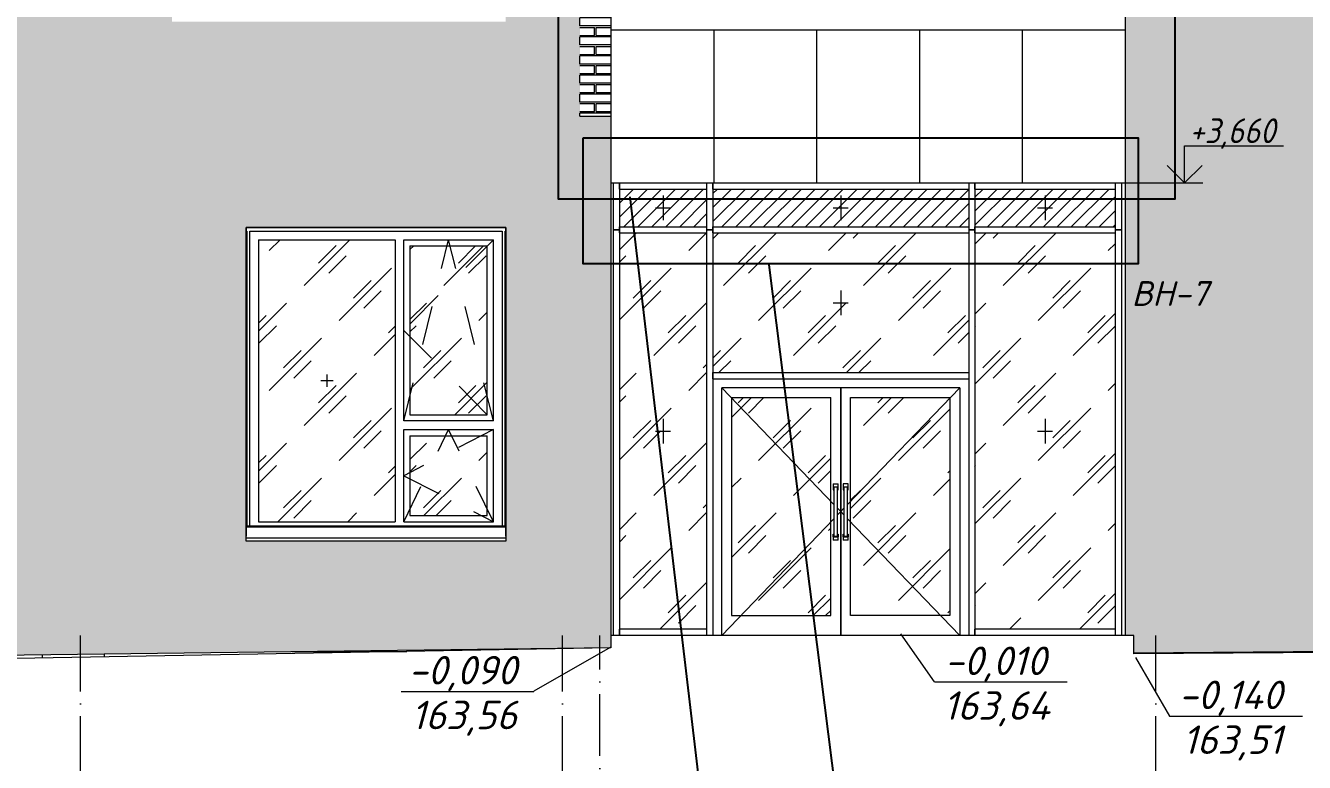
# Model space of a CAD drawing. Header units: millimetres. Extents: x 3914 to 319671, y -18248 to 19136.
# Drawn here: x 119409 to 129755, y -1027 to 4932 of the extents above; entities that cross this region are included whole.
import ezdxf

# ---------------------------------------------------------------- set-up
doc = ezdxf.new("R2010")
doc.units = ezdxf.units.MM
for name, pattern in [('50_200_ШТРИХ_1Т_ш5_п1_п1_', [700, 500, -100, 0, -100]), ('Штрих', [635, 317.5, -317.5]), ('Штриховая', [600, 400, -200])]:
    doc.linetypes.add(name, pattern=pattern)
for name, color, linetype, lineweight in [('A-ANNO-NOTE', 7, 'Continuous', 9), ('A-DETL-2', 7, 'Continuous', 5), ('A-DETL-THIN', 7, 'Continuous', 9), ('A-DOOR-1', 7, 'Continuous', 5), ('A-FLOR', 7, 'Continuous', 9), ('A-GENM', 7, 'Continuous', 9), ('A-GLAZ', 7, 'Continuous', 9), ('A-GLAZ-1', 7, 'Continuous', 5), ('A-GLAZ-2', 7, 'Штрих', 5), ('A-GLAZ-3', 7, 'Штриховая', 5), ('A-GLAZ-CURT', 7, 'Continuous', 9), ('A-GLAZ-CURT-1', 7, 'Continuous', 5), ('A-GLAZ-CWMG', 7, 'Continuous', 9), ('A-WALL', 7, 'Continuous', 5), ('A-WALL-IDEN', 7, 'Continuous', 9), ('A-WALL-PATT', 7, 'Continuous', 5), ('G-ANNO-DIMS', 7, 'Continuous', 9), ('G-ANNO-DIMS-1', 7, 'Continuous', 20), ('I-WALL', 7, 'Continuous', 5), ('S-COLS', 7, 'Continuous', 9), ('Оси-1', 7, '50_200_ШТРИХ_1Т_ш5_п1_п1_', 9)]:
    doc.layers.add(name, color=color, linetype=linetype, lineweight=lineweight)
doc.styles.add('ISOCPEUR_I_1', font='isocpeui.ttf', dxfattribs={"height": 230})
doc.styles.add('ISOCPEUR_I_3', font='isocpeui.ttf', dxfattribs={"width": 0.9, "height": 200})
doc.styles.add('ISOCPEUR_I_4', font='isocpeui.ttf', dxfattribs={"height": 200})
pattern_1 = [(180, (124143.65, 4223.5), (-2e-14, -154), [125, -137]), (90, (124143.65, 4158.5), (-262, 2e-14), [65, -89]), (180, (124143.65, 4158.5), (-2e-14, -154), [125, -137]), (90, (124155.65, 4158.5), (-262, 2e-14), [65, -89]), (180, (124280.65, 4158.5), (-2e-14, -154), [125, -137]), (180, (124280.65, 4223.5), (-2e-14, -154), [125, -137]), (90, (124024.65, 4235.5), (-262, 2e-14), [65, -89]), (90, (124274.65, 4235.5), (-262, 2e-14), [65, -89]), (0, (124024.65, 4235.5), (0, -154), [250, -12]), (0, (124024.65, 4300.5), (0, -154), [250, -12])]
pattern_2 = [(45, (66990.3, 100), (-282.843, 282.843), [200, -600]), (45, (66790.3, 0), (-282.843, 282.843), [600, -200]), (45, (67190.3, -100), (-282.843, 282.843), [200, -600])]
pattern_3 = [(45, (67090.285, 0), (-56.56854, 56.56854), [])]

# ---------------------------------------------------------------- blocks, each defined once
blk = doc.blocks.new('PNS_Панель прямоугольная - Нр_Стекло - 42мм-39658712-АР2_ТР1_Фасад 1-___')
at = {"layer": 'A-GLAZ-CURT-1'}
h = blk.add_hatch(dxfattribs=at)
h.set_pattern_fill('FP_28', color=256, style=0, pattern_type=2)
h.set_pattern_definition(pattern_2)
h.paths.add_polyline_path([(89030, 50), (89030, 3255), (87895, 3255), (87895, 50), (87928, 50)], flags=0)
at = {"layer": 'A-GLAZ-3'}
for p, q in [((88463, 1752), (88463, 1553)), ((88403, 1652), (88523, 1652))]:
    blk.add_line(p, q, dxfattribs=at)
blk = doc.blocks.new('Прямоугольный импост - Рядовой 50х220-26752262-АР2_ТР1_Фасад 1-___')
at = {"layer": 'A-GLAZ-CWMG'}
for p, q in [((87895, 0), (87895, 50)), ((89030, 50), (87895, 50)), ((89030, 50), (89030, 0))]:
    blk.add_line(p, q, dxfattribs=at)
blk = doc.blocks.new('Прямоугольный импост - Рядовой 50х220-26751927-АР2_ТР1_Фасад 1-___')
at = {"layer": 'A-GLAZ-CWMG'}
for p, q in [((87845, 2100), (87845, 0)), ((87895, 2100), (87895, 0))]:
    blk.add_line(p, q, dxfattribs=at)
blk = doc.blocks.new('Дверь_Витражная_СКБ_2Ст - ДВН_ДАО E30_Второй вход ДОО_1800 в свету-26352293-АР2_ТР1_Фасад 1-___')
at = {"layer": 'A-DOOR-1'}
h = blk.add_hatch(dxfattribs=at)
h.set_pattern_fill('FP_28', color=256, style=0, pattern_type=2)
h.set_pattern_definition(pattern_2)
h.paths.add_polyline_path([(86395, 160), (86730, 160), (86730, 1923), (85927, 1923), (85927, 160)], flags=0)
h = blk.add_hatch(dxfattribs=at)
h.set_pattern_fill('FP_28', color=256, style=0, pattern_type=2)
h.set_pattern_definition(pattern_2)
h.paths.add_polyline_path([(86890, 160), (87693, 160), (87693, 1923), (86890, 1923), (86890, 712)], flags=0)
for p, q in [((85847, 0), (85847, 2003)), ((86810, 2003), (85847, 2003)), ((85847, 2003), (86755, 1059)), ((86810, 2003), (86810, 0)), ((87773, 2003), (86810, 2003)), ((86810, 0), (86810, 2003)), ((87773, 2003), (86865, 1059)), ((87773, 2003), (87773, 0)), ((85927, 1923), (85927, 160)), ((85927, 1923), (86730, 1923)), ((86730, 160), (86730, 1923)), ((86890, 160), (86890, 1923)), ((86890, 1923), (87693, 1923)), ((87693, 1923), (87693, 160)), ((86750, 1227), (86750, 1200)), ((86750, 1227), (86790, 1227)), ((86790, 1200), (86750, 1200)), ((86750, 1200), (86750, 1177)), ((86750, 1177), (86755, 1177)), ((86755, 1200), (86755, 800)), ((86785, 800), (86785, 1200)), ((86785, 1177), (86790, 1177)), ((86790, 1200), (86790, 1227)), ((86790, 1177), (86790, 1200)), ((86870, 1227), (86830, 1227)), ((86830, 1227), (86830, 1200)), ((86870, 1200), (86830, 1200)), ((86830, 1200), (86830, 1177)), ((86830, 1177), (86835, 1177)), ((86835, 1200), (86835, 800)), ((86865, 800), (86865, 1200)), ((86865, 1177), (86870, 1177)), ((86870, 1200), (86870, 1227)), ((86870, 1177), (86870, 1200)), ((86755, 944), (85847, 0)), ((86785, 1028), (86810, 1002)), ((86810, 1002), (86785, 976)), ((86835, 1028), (86810, 1002)), ((86810, 1002), (86835, 976)), ((86865, 944), (87773, 0)), ((86750, 798), (86750, 820)), ((86750, 820), (86755, 820)), ((86750, 797), (86750, 770)), ((86750, 797), (86790, 797)), ((86790, 770), (86750, 770)), ((86785, 800), (86755, 800)), ((86785, 820), (86790, 820)), ((86790, 820), (86790, 798)), ((86790, 770), (86790, 797)), ((86830, 798), (86830, 820)), ((86830, 820), (86835, 820)), ((86830, 797), (86870, 797)), ((86830, 797), (86830, 770)), ((86870, 770), (86830, 770)), ((86865, 800), (86835, 800)), ((86865, 820), (86870, 820)), ((86870, 820), (86870, 798)), ((86870, 770), (86870, 797)), ((85927, 160), (86730, 160)), ((87693, 160), (86890, 160))]:
    blk.add_line(p, q, dxfattribs=at)
blk = doc.blocks.new('Прямоугольный импост - Рядовой 50х220-26752263-АР2_ТР1_Фасад 1-___')
at = {"layer": 'A-GLAZ-CWMG'}
for p, q in [((85775, 2075), (85775, 2125)), ((85775, 2125), (87845, 2125)), ((85775, 2075), (87845, 2075)), ((87845, 2125), (87845, 2075))]:
    blk.add_line(p, q, dxfattribs=at)
blk = doc.blocks.new('Прямоугольный импост - Рядовой 50х220-39658709-АР2_ТР1_Фасад 1-___')
at = {"layer": 'A-GLAZ-CWMG'}
for p, q in [((85725, 3280), (85775, 3280)), ((85725, 3280), (85725, 2100)), ((85775, 3280), (85775, 2100))]:
    blk.add_line(p, q, dxfattribs=at)
blk = doc.blocks.new('Окно_СКБ_2Ст_БезПР - ОК-5__л__2100х2500_h_-33966399-АР2_ТР1_Фасад 1-___')
at = {"layer": 'A-GLAZ-1'}
h = blk.add_hatch(dxfattribs=at)
h.set_pattern_fill('FP_27', color=256, style=0, pattern_type=2)
h.set_pattern_definition(pattern_2)
h.paths.add_polyline_path([(82565, 920), (83205, 920), (83205, 3200), (82100, 3200), (82100, 920)], flags=0)
h = blk.add_hatch(dxfattribs=at)
h.set_pattern_fill('FP_27', color=256, style=0, pattern_type=2)
h.set_pattern_definition(pattern_2)
h.paths.add_polyline_path([(83950, 1785), (83950, 3150), (83325, 3150), (83325, 1785), (83331, 1785)], flags=0)
h = blk.add_hatch(dxfattribs=at)
h.set_pattern_fill('FP_27', color=256, style=0, pattern_type=2)
h.set_pattern_definition(pattern_2)
h.paths.add_polyline_path([(83950, 970), (83950, 1615), (83325, 1615), (83325, 970), (83331, 970)], flags=0)
for p, q in [((82000, 3300), (82000, 803)), ((84100, 3300), (82000, 3300)), ((82030, 885), (82030, 3270)), ((82030, 3270), (82100, 3270)), ((82100, 3270), (83205, 3270)), ((83205, 3270), (84070, 3270)), ((84070, 3270), (84070, 885)), ((84100, 803), (84100, 3300)), ((82100, 3200), (82100, 920)), ((82100, 3200), (83205, 3200)), ((83205, 3200), (83205, 920)), ((83275, 1735), (83275, 3200)), ((83275, 3200), (84000, 3200)), ((83325, 3150), (83325, 1785)), ((83325, 3150), (83950, 3150)), ((83950, 1785), (83950, 3150)), ((84000, 1735), (84000, 3200)), ((82653, 2110), (82653, 2010)), ((82703, 2060), (82603, 2060)), ((83325, 1785), (83950, 1785)), ((84000, 1735), (83275, 1735)), ((83275, 920), (83275, 1665)), ((83275, 1665), (84000, 1665)), ((84000, 920), (84000, 1665)), ((83325, 1615), (83325, 970)), ((83325, 1615), (83950, 1615)), ((83950, 970), (83950, 1615)), ((83325, 970), (83950, 970)), ((82100, 920), (83205, 920)), ((83275, 920), (84000, 920))]:
    blk.add_line(p, q, dxfattribs=at)
at = {"layer": 'A-GLAZ-2'}
for p, q in [((83275, 1735), (83638, 3200)), ((84000, 3200), (83275, 2467)), ((84000, 1735), (83638, 3200)), ((83275, 2467), (84000, 1735)), ((83275, 920), (83638, 1665)), ((84000, 1665), (83275, 1292)), ((84000, 920), (83638, 1665)), ((83275, 1292), (84000, 920))]:
    blk.add_line(p, q, dxfattribs=at)
blk = doc.blocks.new('парапет9 - парапет-22867712-АР2_ТР1_Фасад 1-___')
at = {"layer": 'A-GENM'}
for p, q in [((84950, 5050), (89110, 5050)), ((84950, 4896), (89110, 4896))]:
    blk.add_line(p, q, dxfattribs=at)
blk = doc.blocks.new('Прямоугольный импост - Рядовой 50х220-39658962-АР2_ТР1_Фасад 1-___')
at = {"layer": 'A-GLAZ-CWMG'}
for p, q in [((85020, 0), (85020, 50)), ((85725, 50), (85020, 50)), ((85725, 50), (85725, 0))]:
    blk.add_line(p, q, dxfattribs=at)
blk = doc.blocks.new('Прямоугольный импост - Рядовой 50х220-26752266-АР2_ТР1_Фасад 1-___')
at = {"layer": 'A-GLAZ-CWMG'}
for p, q in [((84970, 2100), (84970, 0)), ((85020, 2100), (85020, 0))]:
    blk.add_line(p, q, dxfattribs=at)
blk = doc.blocks.new('Прямоугольный импост - Рядовой 50х220-39658710-АР2_ТР1_Фасад 1-___')
at = {"layer": 'A-GLAZ-CWMG'}
for p, q in [((84970, 3280), (85020, 3280)), ((84970, 3280), (84970, 2100)), ((85020, 3280), (85020, 2100))]:
    blk.add_line(p, q, dxfattribs=at)
blk = doc.blocks.new('Фахверк_Влож_Уголок - Уголок_Фахверка-V120-АР2_ТР1_Фасад 1-___')
at = {"layer": 'A-GENM'}
for p, q in [((82000, 3270), (82006, 3270)), ((82006, 3270), (82006, 874))]:
    blk.add_line(p, q, dxfattribs=at)
blk = doc.blocks.new('Фахверк_Влож_Уголок - Уголок_Фахверка-V121-АР2_ТР1_Фасад 1-___')
at = {"layer": 'A-GENM'}
for p, q in [((84094, 3270), (84100, 3270)), ((84094, 874), (84094, 3270))]:
    blk.add_line(p, q, dxfattribs=at)
blk = doc.blocks.new('WNW_Отлив - Отлив_металлический-V205-АР2_ТР1_Фасад 1-___')
at = {"layer": 'A-GLAZ-1'}
for p, q in [((84094, 885), (82006, 885)), ((84094, 875), (82006, 875)), ((82000, 788), (82000, 803)), ((82000, 763), (82000, 788)), ((82000, 788), (84100, 788)), ((84100, 763), (82000, 763)), ((84100, 803), (84100, 788)), ((84100, 788), (84100, 763))]:
    blk.add_line(p, q, dxfattribs=at)
blk = doc.blocks.new('Прямоугольный импост - Рядовой 50х195-39656823-АР2_ТР1_Фасад 1-___')
at = {"layer": 'A-GLAZ-CWMG'}
for p, q in [((87895, 3610), (87895, 3660)), ((89030, 3660), (89030, 3610)), ((87895, 3610), (89030, 3610))]:
    blk.add_line(p, q, dxfattribs=at)
blk = doc.blocks.new('Прямоугольный импост - Рядовой 50х195-39658963-АР2_ТР1_Фасад 1-___')
at = {"layer": 'A-GLAZ-CWMG'}
for p, q in [((85020, 3610), (85020, 3660)), ((85725, 3660), (85725, 3610)), ((85020, 3610), (85725, 3610))]:
    blk.add_line(p, q, dxfattribs=at)
blk = doc.blocks.new('Прямоугольный импост - Рядовой 50х195-39656714-АР2_ТР1_Фасад 1-___')
at = {"layer": 'A-GLAZ-CWMG'}
for p, q in [((85775, 3610), (85775, 3660)), ((87845, 3660), (87845, 3610)), ((85775, 3610), (87845, 3610))]:
    blk.add_line(p, q, dxfattribs=at)
blk = doc.blocks.new('PNS_Панель прямоугольная - Нр_Стекло - 42мм-39658722-АР2_ТР1_Фасад 1-___')
at = {"layer": 'A-GLAZ-CURT-1'}
h = blk.add_hatch(dxfattribs=at)
h.set_pattern_fill('FP_28', color=256, style=0, pattern_type=2)
h.set_pattern_definition(pattern_2)
h.paths.add_polyline_path([(87845, 2125), (87845, 3255), (85775, 3255), (85775, 2125), (86395, 2125)], flags=0)
at = {"layer": 'A-GLAZ-3'}
for p, q in [((86750, 2690), (86870, 2690)), ((86810, 2790), (86810, 2590))]:
    blk.add_line(p, q, dxfattribs=at)
blk = doc.blocks.new('PNS_Панель прямоугольная - Нр_Стекло - 42мм-39658966-АР2_ТР1_Фасад 1-___')
at = {"layer": 'A-GLAZ-CURT-1'}
h = blk.add_hatch(dxfattribs=at)
h.set_pattern_fill('FP_28', color=256, style=0, pattern_type=2)
h.set_pattern_definition(pattern_2)
h.paths.add_polyline_path([(85020, 50), (85725, 50), (85725, 3255), (85020, 3255), (85020, 1494)], flags=0)
at = {"layer": 'A-GLAZ-3'}
for p, q in [((85372, 1752), (85372, 1553)), ((85312, 1652), (85432, 1652))]:
    blk.add_line(p, q, dxfattribs=at)
blk = doc.blocks.new('PNS_Панель прямоугольная - Нр_Стемалит - 42 мм-39685808-АР2_ТР1_Фасад 1-___')
at = {"layer": 'A-GLAZ-CURT-1'}
h = blk.add_hatch(dxfattribs=at)
h.set_pattern_fill('FP_106', color=256, style=0, pattern_type=2)
h.set_pattern_definition(pattern_3)
h.paths.add_polyline_path([(85725, 3305), (85725, 3610), (85020, 3610), (85020, 3305)], flags=0)
at = {"layer": 'A-GLAZ-3'}
for p, q in [((85372, 3557), (85372, 3358)), ((85312, 3457), (85432, 3457))]:
    blk.add_line(p, q, dxfattribs=at)
blk = doc.blocks.new('PNS_Панель прямоугольная - Нр_Стемалит - 42 мм-39685883-АР2_ТР1_Фасад 1-___')
at = {"layer": 'A-GLAZ-CURT-1'}
h = blk.add_hatch(dxfattribs=at)
h.set_pattern_fill('FP_106', color=256, style=0, pattern_type=2)
h.set_pattern_definition(pattern_3)
h.paths.add_polyline_path([(86395, 3305), (87845, 3305), (87845, 3610), (85775, 3610), (85775, 3305)], flags=0)
at = {"layer": 'A-GLAZ-3'}
for p, q in [((86810, 3557), (86810, 3358)), ((86750, 3457), (86870, 3457))]:
    blk.add_line(p, q, dxfattribs=at)
blk = doc.blocks.new('PNS_Панель прямоугольная - Нр_Стемалит - 42 мм-39685891-АР2_ТР1_Фасад 1-___')
at = {"layer": 'A-GLAZ-CURT-1'}
h = blk.add_hatch(dxfattribs=at)
h.set_pattern_fill('FP_106', color=256, style=0, pattern_type=2)
h.set_pattern_definition(pattern_3)
h.paths.add_polyline_path([(89030, 3305), (89030, 3610), (87895, 3610), (87895, 3305), (87928, 3305)], flags=0)
at = {"layer": 'A-GLAZ-3'}
for p, q in [((88463, 3557), (88463, 3358)), ((88403, 3457), (88523, 3457))]:
    blk.add_line(p, q, dxfattribs=at)
blk = doc.blocks.new('Прямоугольный импост - Рядовой 50х195-39658964-АР2_ТР1_Фасад 1-___')
at = {"layer": 'A-GLAZ-CWMG'}
for p, q in [((85020, 3255), (85020, 3305)), ((85020, 3305), (85725, 3305)), ((85020, 3255), (85725, 3255)), ((85725, 3305), (85725, 3255))]:
    blk.add_line(p, q, dxfattribs=at)
blk = doc.blocks.new('Прямоугольный импост - Рядовой 50х195-26615536-АР2_ТР1_Фасад 1-___')
at = {"layer": 'A-GLAZ-CWMG'}
for p, q in [((85775, 3255), (85775, 3305)), ((85775, 3305), (87845, 3305)), ((85775, 3255), (87845, 3255)), ((87845, 3305), (87845, 3255))]:
    blk.add_line(p, q, dxfattribs=at)
blk = doc.blocks.new('Прямоугольный импост - Рядовой 50х195-39658240-АР2_ТР1_Фасад 1-___')
at = {"layer": 'A-GLAZ-CWMG'}
for p, q in [((87895, 3255), (87895, 3305)), ((87895, 3305), (89030, 3305)), ((87895, 3255), (89030, 3255)), ((89030, 3305), (89030, 3255))]:
    blk.add_line(p, q, dxfattribs=at)
blk = doc.blocks.new('Прямоугольный импост - Рядовой 50х195-39685805-АР2_ТР1_Фасад 1-___')
at = {"layer": 'A-GLAZ-CWMG'}
for p, q in [((84970, 3660), (84970, 3280)), ((85020, 3660), (85020, 3280)), ((85020, 3280), (84970, 3280))]:
    blk.add_line(p, q, dxfattribs=at)
blk = doc.blocks.new('Высотные отметки - Стрелка_Верх-17668718-АР2_ТР1_Фасад 1-___')
at = {"layer": 'G-ANNO-DIMS'}
for p, q in [((-894, 12000), (-1694, 12000)), ((-894, 11700), (-894, 12000)), ((-743, 11700), (-1043, 11700))]:
    blk.add_line(p, q, dxfattribs=at)
at = {"layer": 'G-ANNO-DIMS-1'}
for q in [(-1036, 11841), (-753, 11841)]:
    blk.add_line((-894, 11700), q, dxfattribs=at)
blk = doc.blocks.new('ATP_Отметка аннатационная_Угол_ISO2_1 - ATP_Отметка аннатационная_Угол_ISO2_5-26601038-АР2_ТР1_Фасад 1-___')
at = {"layer": 'A-ANNO-NOTE'}
blk.add_line((-708, -837), (-1782, -837), dxfattribs=at)

msp = doc.modelspace()

# ---------------------------------------------------------------- hatches: boundary and pattern name
at = {"layer": 'A-WALL-PATT'}
h = msp.add_hatch(dxfattribs=at)
h.set_pattern_fill('FP_18', color=256, style=0, pattern_type=2)
h.set_pattern_definition(pattern_1)
h.paths.add_polyline_path([(115143.7, 4200), (123893.7, 4200), (123893.7, 8400), (115143.7, 8400), (115143.7, 7102.5), (115193.7, 7091), (115192.7, 7066), (115192.7, 7067), (115192.7, 7090.2), (115143.7, 7101.5), (115143.7, 4206)], flags=0)
h.paths.add_polyline_path([(123293.7, 4963), (120593.7, 4964), (120593.7, 7500), (123293.7, 7500), (123293.7, 4964)], flags=0)
h.paths.add_polyline_path([(117087.4, 4966), (116273.7, 4967), (116273.7, 7500), (117173.7, 7500), (117173.7, 4966)], flags=0)
h.paths.add_polyline_path([(118373.7, 4966), (118373.7, 7500), (119273.7, 7500), (119273.7, 4966), (118693.9, 4966)], flags=0)
h = msp.add_hatch(dxfattribs=at)
h.set_pattern_fill('FP_18', color=256, style=0, pattern_type=2)
h.set_pattern_definition(pattern_1)
h.paths.add_polyline_path([(124143.7, 4200), (124143.7, 8400), (123893.7, 8400), (123893.7, 4200), (124056.8, 4200)], flags=0)
h = msp.add_hatch(dxfattribs=at)
h.set_pattern_fill('FP_17', color=256, style=0, pattern_type=2)
h.set_pattern_definition([(180, (164523.65, 4271), (-2e-14, -154), [125, -137]), (90, (164523.65, 4206), (-262, 2e-14), [65, -89]), (180, (164523.65, 4206), (-2e-14, -154), [125, -137]), (90, (164535.65, 4206), (-262, 2e-14), [65, -89]), (180, (164660.65, 4206), (-2e-14, -154), [125, -137]), (180, (164660.65, 4271), (-2e-14, -154), [125, -137]), (90, (164404.65, 4283), (-262, 2e-14), [65, -89]), (90, (164654.65, 4283), (-262, 2e-14), [65, -89]), (0, (164404.65, 4283), (0, -154), [250, -12]), (0, (164404.65, 4348), (0, -154), [250, -12])])
h.paths.add_polyline_path([(128303.7, 4200), (164273.7, 4200), (164273.7, 8400), (128303.7, 8400), (128303.7, 4622.4)], flags=0)
h.paths.add_polyline_path([(152873.7, 4666), (152873.7, 4700), (151723.7, 4700), (151723.7, 4666), (149423.7, 4667), (149423.7, 7200), (153773.7, 7200), (153773.7, 4666), (153169.8, 4666)], flags=0)
h.paths.add_polyline_path([(148123.7, 4666), (147223.7, 4667), (147223.7, 7200), (148123.7, 7200), (148123.7, 4667)], flags=0)
h.paths.add_polyline_path([(134426.9, 4666), (131923.7, 4667), (131923.7, 7200), (134873.7, 7200), (134873.7, 4666), (134782.7, 4666)], flags=0)
h.paths.add_polyline_path([(162923.7, 4666), (162023.7, 4667), (162023.7, 7200), (162923.7, 7200), (162923.7, 4667)], flags=0)
h.paths.add_polyline_path([(161223.7, 4666), (158523.7, 4667), (158523.7, 7200), (161223.7, 7200), (161223.7, 4667)], flags=0)
h.paths.add_polyline_path([(139123.7, 4666), (139123.7, 4700), (138223.7, 4700), (138223.7, 4666), (135923.7, 4667), (135923.7, 7200), (140023.7, 7200), (140023.7, 4666), (139226.7, 4666)], flags=0)
h.paths.add_polyline_path([(130931.9, 4666), (130223.7, 4667), (130223.7, 7200), (131123.7, 7200), (131123.7, 4666)], flags=0)
h.paths.add_polyline_path([(142954.7, 4666), (142073.7, 4667), (142073.7, 7200), (146323.7, 7200), (146323.7, 4666), (144023.7, 4667), (144023.1, 4700), (142973.7, 4700), (142973.7, 4666)], flags=0)
h.paths.add_polyline_path([(157123.7, 4666), (154823.7, 4667), (154823.7, 7200), (157123.7, 7200), (157123.7, 4667)], flags=0)
h = msp.add_hatch(dxfattribs=at)
h.set_pattern_fill('FP_15', color=256, style=0, pattern_type=2)
h.set_pattern_definition([(180, (124143.65, 66), (-2e-14, -154), [125, -137]), (90, (124143.65, 1), (-262, 2e-14), [65, -89]), (180, (124143.65, 1), (-2e-14, -154), [125, -137]), (90, (124155.65, 1), (-262, 2e-14), [65, -89]), (180, (124280.65, 1), (-2e-14, -154), [125, -137]), (180, (124280.65, 66), (-2e-14, -154), [125, -137]), (90, (124024.65, 78), (-262, 2e-14), [65, -89]), (90, (124274.65, 78), (-262, 2e-14), [65, -89]), (0, (124024.65, 78), (0, -154), [250, -12]), (0, (124024.65, 143), (0, -154), [250, -12])])
h.paths.add_polyline_path([(115143.7, 300), (124143.7, 300), (124143.7, 4200), (115143.7, 4200), (115143.7, 2902.5), (115193.7, 2891), (115192.7, 2866), (115192.7, 2867), (115192.7, 2890.2), (115143.7, 2901.5), (115143.7, 711.7)], flags=0)
h.paths.add_polyline_path([(121758.4, 763), (121193.7, 764), (121193.7, 3300), (123293.7, 3300), (123293.7, 763), (122524.5, 763)], flags=0)
h.paths.add_polyline_path([(117173.7, 766), (116273.7, 767), (116273.7, 3300), (117173.7, 3300), (117173.7, 767)], flags=0)
h.paths.add_polyline_path([(118693.9, 766), (118374.1, 767), (118374.1, 3300), (119274.1, 3300), (119274.1, 766), (118993.3, 766)], flags=0)
h = msp.add_hatch(dxfattribs=at)
h.set_pattern_fill('FP_14', color=256, style=0, pattern_type=2)
h.set_pattern_definition([(180, (164523.65, 71), (-2e-14, -154), [125, -137]), (90, (164523.65, 6), (-262, 2e-14), [65, -89]), (180, (164523.65, 6), (-2e-14, -154), [125, -137]), (90, (164535.65, 6), (-262, 2e-14), [65, -89]), (180, (164660.65, 6), (-2e-14, -154), [125, -137]), (180, (164660.65, 71), (-2e-14, -154), [125, -137]), (90, (164404.65, 83), (-262, 2e-14), [65, -89]), (90, (164654.65, 83), (-262, 2e-14), [65, -89]), (0, (164404.65, 83), (0, -154), [250, -12]), (0, (164404.65, 148), (0, -154), [250, -12])])
h.paths.add_polyline_path([(128303.7, 300), (147223.7, 300), (147223.7, 3000), (148673.7, 3000), (148673.7, 300), (158094.7, 300), (158094.7, 427.5), (158402.7, 427.5), (158402.7, 300), (164273.7, 300), (164273.7, 4200), (128303.7, 4200), (128303.7, 1493.9)])
h.paths.add_polyline_path([(158372.7, 392), (158372.7, 397.5), (158124.7, 397.5)], flags=17)
h.paths.add_polyline_path([(140023.7, 466), (137323.7, 467), (137323.7, 3000), (140023.7, 3000), (140023.7, 467)], flags=16)
h.paths.add_polyline_path([(156223.7, 466), (156223.7, 500), (155173.7, 500), (155173.7, 466), (152873.7, 467), (152873.7, 3000), (157123.7, 3000), (157123.7, 466), (156230.7, 466)], flags=16)
h.paths.add_polyline_path([(132055.3, 466), (131923.7, 467), (131923.7, 500), (131123.7, 500), (131123.7, 466), (130223.7, 467), (130223.7, 3000), (136273.7, 3000), (136273.7, 466), (133973.7, 467), (133973.7, 500), (132823.7, 500), (132823.7, 466)], flags=16)
h.paths.add_polyline_path([(159298.9, 466), (158523.7, 467), (158523.7, 3000), (162723.7, 3000), (162723.7, 466), (160423.7, 467), (160423.7, 500), (159423.7, 500), (159423.7, 466)], flags=16)
h.paths.add_polyline_path([(146323.7, 466), (145423.7, 467), (145423.7, 500), (144373.7, 500), (144373.7, 466), (142073.7, 467), (142073.7, 3000), (146323.7, 3000), (146323.7, 467)], flags=16)
h.paths.add_polyline_path([(150823.7, 466), (149023.7, 467), (149023.7, 3000), (151723.7, 3000), (151723.7, 466), (151205.2, 466)], flags=16)
h.paths.add_polyline_path([(148923.7, 3275), (148773.7, 3275), (148773.7, 3425), (148923.7, 3425)], flags=16)
h.paths.add_polyline_path([(146974.8, 3275), (146974.8, 3425), (147124.8, 3425), (147124.8, 3275)], flags=16)
h = msp.add_hatch(dxfattribs=at)
h.set_pattern_fill('FP_102', color=256, style=0, pattern_type=2)
h.set_pattern_definition([(180, (124143.65, 66), (2e-14, -154), [125, -137]), (90, (124143.65, 1), (-262, 2e-14), [65, -89]), (180, (124143.65, 1), (2e-14, -154), [125, -137]), (90, (124155.65, 1), (-262, 2e-14), [65, -89]), (180, (124280.65, 1), (2e-14, -154), [125, -137]), (180, (124280.65, 66), (2e-14, -154), [125, -137]), (90, (124024.65, 78), (-262, 2e-14), [65, -89]), (90, (124274.65, 78), (-262, 2e-14), [65, -89]), (0, (124024.65, 78), (0, -154), [250, -12]), (0, (124024.65, 143), (0, -154), [250, -12])])
h.paths.add_polyline_path([(115143.7, -208.5), (124143.7, -98.5), (124143.7, 300), (115143.7, 300), (115143.7, -200)], flags=0)
h = msp.add_hatch(dxfattribs=at)
h.set_pattern_fill('FP_30', color=256, style=0, pattern_type=2)
h.set_pattern_definition([(180, (147233.65, 371), (-2e-14, -154), [125, -137]), (90, (147233.65, 306), (-262, 2e-14), [65, -89]), (180, (147233.65, 306), (-2e-14, -154), [125, -137]), (90, (147245.65, 306), (-262, 2e-14), [65, -89]), (180, (147370.65, 306), (-2e-14, -154), [125, -137]), (180, (147370.65, 371), (-2e-14, -154), [125, -137]), (90, (147114.65, 383), (-262, 2e-14), [65, -89]), (90, (147364.65, 383), (-262, 2e-14), [65, -89]), (0, (147114.65, 383), (0, -154), [250, -12]), (0, (147114.65, 448), (0, -154), [250, -12])])
h.paths.add_polyline_path([(128373.7, -140.4), (147218.7, 0), (147218.7, 300), (128303.7, 300), (128303.7, 0), (128373.7, 0), (128373.7, -100)], flags=0)

# ---------------------------------------------------------------- linework, layer by layer
at = {"color": 1}
for p, q in [((124297.8, 3548), (125435, -6073)), ((125420.8, 2996), (126315, -4040))]:
    msp.add_line(p, q, dxfattribs=at)
for points in [[(123719.9, 5036), (128707, 5036), (128707, 3529), (123719.9, 3529)], [(123920, 4023), (128411, 4023), (128411, 3004), (123920, 3004)]]:
    msp.add_lwpolyline(points, close=True, dxfattribs=at)
at = {"layer": 'A-ANNO-NOTE'}
for p, q in [((126487.1, 13.1), (126760.6, -375.5)), ((124138.7, -97.9), (123520.8, -451.7)), ((128388.8, -179.6), (128664.1, -651.4))]:
    msp.add_line(p, q, dxfattribs=at)
at = {"layer": 'A-DETL-2'}
for p, q in [((124975.7, 4900), (124975.7, 3660)), ((125807.7, 4900), (125807.7, 3660)), ((126639.7, 4900), (126639.7, 3660)), ((127471.7, 4900), (127471.7, 3660)), ((124143.7, 0), (124143.7, -100)), ((128373.7, -150), (128373.7, 0))]:
    msp.add_line(p, q, dxfattribs=at)
at = {"layer": 'A-DETL-THIN'}
for p, q in [((128373.7, 0), (124143.7, 0)), ((124143.7, -100), (115068.1, -265.1)), ((147222.9, -21.3), (128373.7, -150))]:
    msp.add_line(p, q, dxfattribs=at)
at = {"layer": 'A-FLOR'}
for p, q in [((121564.1, -130), (122494.3, -130)), ((128553.7, -139.1), (128553.7, -148.8))]:
    msp.add_line(p, q, dxfattribs=at)
at = {"layer": 'A-WALL'}
for p, q in [((128303.7, 13776), (128303.7, 300)), ((124143.7, 8400), (124143.7, 0)), ((123893.7, 4200), (124143.7, 4200)), ((124143.7, 3660), (128303.7, 3660)), ((121193.7, 3300), (123293.7, 3300)), ((121193.7, 802.5), (121193.7, 3300)), ((123293.7, 3300), (123293.7, 802.5)), ((128303.7, 300), (128303.7, 0)), ((128373.7, -140.4), (147218.7, 0)), ((115143.7, -208.5), (124143.7, -98.5)), ((128553.7, -139.1), (128553.7, -148.8))]:
    msp.add_line(p, q, dxfattribs=at)
at = {"layer": 'G-ANNO-DIMS'}
msp.add_line((125435.8, 3660), (128785.3, 3660), dxfattribs=at)
at = {"layer": 'I-WALL'}
msp.add_line((123943.7, -103.6), (123943.7, -100.9), dxfattribs=at)
at = {"layer": 'S-COLS'}
for p, q in [((123893.7, -101.5), (123893.7, -104.5)), ((119543.7, -154.7), (119543.7, -183.7)), ((120043.7, -148.6), (120043.7, -174.6)), ((123393.7, -107.6), (123393.7, -113.6))]:
    msp.add_line(p, q, dxfattribs=at)
at = {"layer": 'Оси-1'}
for p, q in [((119853.7, -2553.6), (119853.7, 0)), ((123753.7, -2553.6), (123753.7, 0)), ((124053.7, -1674.9), (124053.7, 0)), ((128553.7, -2553.6), (128553.7, 0))]:
    msp.add_line(p, q, dxfattribs=at)

# ---------------------------------------------------------------- block references
at = {"layer": 'A-ANNO-NOTE'}
for p in [(128542.9, 458.3), (124228.3, 382.1), (130446.5, 182.4)]:
    msp.add_blockref('ATP_Отметка аннатационная_Угол_ISO2_1 - ATP_Отметка аннатационная_Угол_ISO2_5-26601038-АР2_ТР1_Фасад 1-___', p, dxfattribs=at)
at = {"layer": 'A-GENM'}
for name in ['парапет9 - парапет-22867712-АР2_ТР1_Фасад 1-___', 'Фахверк_Влож_Уголок - Уголок_Фахверка-V120-АР2_ТР1_Фасад 1-___', 'Фахверк_Влож_Уголок - Уголок_Фахверка-V121-АР2_ТР1_Фасад 1-___']:
    msp.add_blockref(name, (39193.7, 0), dxfattribs=at)
at = {"layer": 'A-GLAZ'}
for name in ['Окно_СКБ_2Ст_БезПР - ОК-5__л__2100х2500_h_-33966399-АР2_ТР1_Фасад 1-___', 'WNW_Отлив - Отлив_металлический-V205-АР2_ТР1_Фасад 1-___']:
    msp.add_blockref(name, (39193.7, 0), dxfattribs=at)
at = {"layer": 'A-GLAZ-CURT'}
for name in ['PNS_Панель прямоугольная - Нр_Стемалит - 42 мм-39685808-АР2_ТР1_Фасад 1-___', 'PNS_Панель прямоугольная - Нр_Стемалит - 42 мм-39685883-АР2_ТР1_Фасад 1-___', 'PNS_Панель прямоугольная - Нр_Стемалит - 42 мм-39685891-АР2_ТР1_Фасад 1-___', 'PNS_Панель прямоугольная - Нр_Стекло - 42мм-39658966-АР2_ТР1_Фасад 1-___', 'PNS_Панель прямоугольная - Нр_Стекло - 42мм-39658722-АР2_ТР1_Фасад 1-___', 'PNS_Панель прямоугольная - Нр_Стекло - 42мм-39658712-АР2_ТР1_Фасад 1-___', 'Дверь_Витражная_СКБ_2Ст - ДВН_ДАО E30_Второй вход ДОО_1800 в свету-26352293-АР2_ТР1_Фасад 1-___']:
    msp.add_blockref(name, (39193.7, 0), dxfattribs=at)
at = {"layer": 'A-GLAZ-CWMG'}
for name, p in [('Прямоугольный импост - Рядовой 50х195-39685805-АР2_ТР1_Фасад 1-___', (39193.7, 0)), ('Прямоугольный импост - Рядовой 50х195-39658963-АР2_ТР1_Фасад 1-___', (39193.7, 0)), ('Прямоугольный импост - Рядовой 50х195-39685805-АР2_ТР1_Фасад 1-___', (39948.7, 0)), ('Прямоугольный импост - Рядовой 50х195-39656714-АР2_ТР1_Фасад 1-___', (39193.7, 0)), ('Прямоугольный импост - Рядовой 50х195-39685805-АР2_ТР1_Фасад 1-___', (42068.7, 0)), ('Прямоугольный импост - Рядовой 50х195-39656823-АР2_ТР1_Фасад 1-___', (39193.7, 0)), ('Прямоугольный импост - Рядовой 50х195-39685805-АР2_ТР1_Фасад 1-___', (43253.7, 0)), ('Прямоугольный импост - Рядовой 50х220-39658710-АР2_ТР1_Фасад 1-___', (39193.7, 0)), ('Прямоугольный импост - Рядовой 50х195-39658964-АР2_ТР1_Фасад 1-___', (39193.7, 0)), ('Прямоугольный импост - Рядовой 50х220-39658709-АР2_ТР1_Фасад 1-___', (39193.7, 0)), ('Прямоугольный импост - Рядовой 50х195-26615536-АР2_ТР1_Фасад 1-___', (39193.7, 0)), ('Прямоугольный импост - Рядовой 50х220-39658709-АР2_ТР1_Фасад 1-___', (41313.7, 0)), ('Прямоугольный импост - Рядовой 50х195-39658240-АР2_ТР1_Фасад 1-___', (39193.7, 0)), ('Прямоугольный импост - Рядовой 50х220-39658710-АР2_ТР1_Фасад 1-___', (43253.7, 0)), ('Прямоугольный импост - Рядовой 50х220-26752266-АР2_ТР1_Фасад 1-___', (39193.7, 0)), ('Прямоугольный импост - Рядовой 50х220-26751927-АР2_ТР1_Фасад 1-___', (37073.7, 0)), ('Прямоугольный импост - Рядовой 50х220-26752263-АР2_ТР1_Фасад 1-___', (39193.7, 0)), ('Прямоугольный импост - Рядовой 50х220-26751927-АР2_ТР1_Фасад 1-___', (39193.7, 0)), ('Прямоугольный импост - Рядовой 50х220-26752266-АР2_ТР1_Фасад 1-___', (43253.7, 0)), ('Прямоугольный импост - Рядовой 50х220-39658962-АР2_ТР1_Фасад 1-___', (39193.7, 0)), ('Прямоугольный импост - Рядовой 50х220-26752262-АР2_ТР1_Фасад 1-___', (39193.7, 0))]:
    msp.add_blockref(name, p, dxfattribs=at)
at = {"layer": 'G-ANNO-DIMS', "extrusion": (0, 0, -1)}
msp.add_blockref('Высотные отметки - Стрелка_Верх-17668718-АР2_ТР1_Фасад 1-___', (-127891, -8040), dxfattribs=at)

# ---------------------------------------------------------------- texts
at = {"layer": 'A-ANNO-NOTE', "char_height": 230, "attachment_point": 1, "style": 'ISOCPEUR_I_1'}
for s, insert, width in [('-0,010', (126842.4, -90), 1042.194), ('-0,090', (122504.9, -166.1), 1098.312), ('-0,140', (128736, -365.8), 1066.244), ('163,64', (126832.4, -452), 1066.244), ('163,56', (122527.9, -528.2), 1042.194), ('163,51', (128769.5, -727.9), 986.076)]:
    msp.add_mtext(s, dxfattribs=dict(at, insert=insert, width=width))
at = {"layer": 'A-WALL-IDEN', "char_height": 200, "attachment_point": 1, "style": 'ISOCPEUR_I_4'}
for s, insert, width in [('ВН', (128356.5, 2865.1), 416.877), ('-7', (128700.4, 2865.1), 352.742)]:
    msp.add_mtext(s, dxfattribs=dict(at, insert=insert, width=width))
at = {"layer": 'G-ANNO-DIMS', "insert": (128824.7, 4181.3), "char_height": 200, "width": 841.377, "attachment_point": 1, "line_spacing_factor": 1.149209, "style": 'ISOCPEUR_I_3'}
msp.add_mtext('+3,660', dxfattribs=at)

doc.saveas('drawing.dxf')
